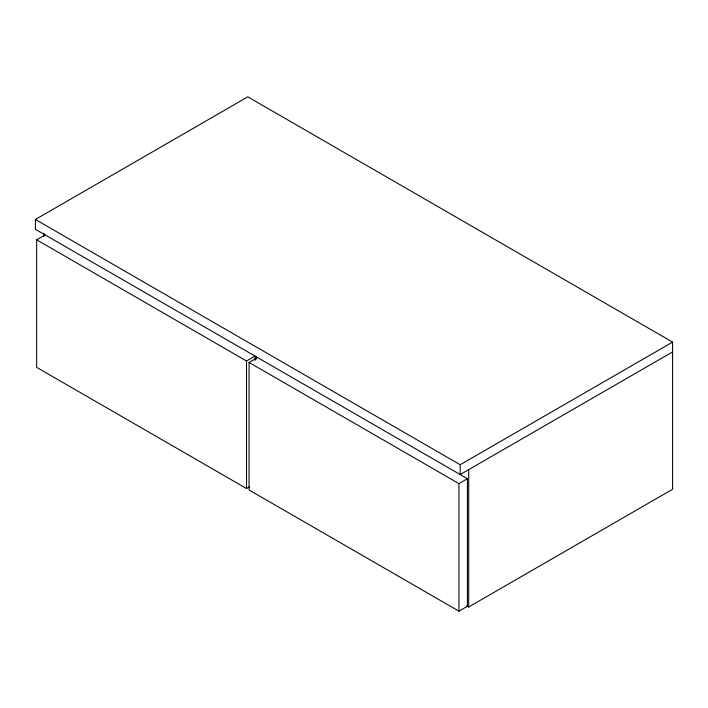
<?xml version="1.0" encoding="UTF-8"?>
<svg xmlns="http://www.w3.org/2000/svg" width="708" height="708" viewBox="0 0 708 708"><rect width="100%" height="100%" fill="white"/><g stroke="black" fill="none" stroke-linecap="round" stroke-linejoin="round"><path stroke-width="1.06" d="M257.57 357.558L249.074 362.461L249.074 489.998L458.926 611.154L467.422 606.243L467.422 478.714L35.4 229.286L35.4 219.48L247.8 96.846L672.6 342.106L672.6 489.263L468.696 606.986L466.784 605.88M249.358 486.892L246.526 488.52L36.674 367.364L36.674 239.835L45.17 234.923M36.674 239.835L246.526 360.991L255.022 356.08L255.022 360.478M35.4 219.48L460.2 464.731L672.6 342.106M672.6 351.911L460.2 474.546L460.2 464.731M249.074 362.461L458.926 483.617L467.422 478.714M468.696 469.634L468.696 606.986M458.926 483.617L458.926 611.154M256.296 356.894L256.296 359.098M246.526 360.991L246.526 488.52M43.896 233.171L43.896 236.472"/></g></svg>
